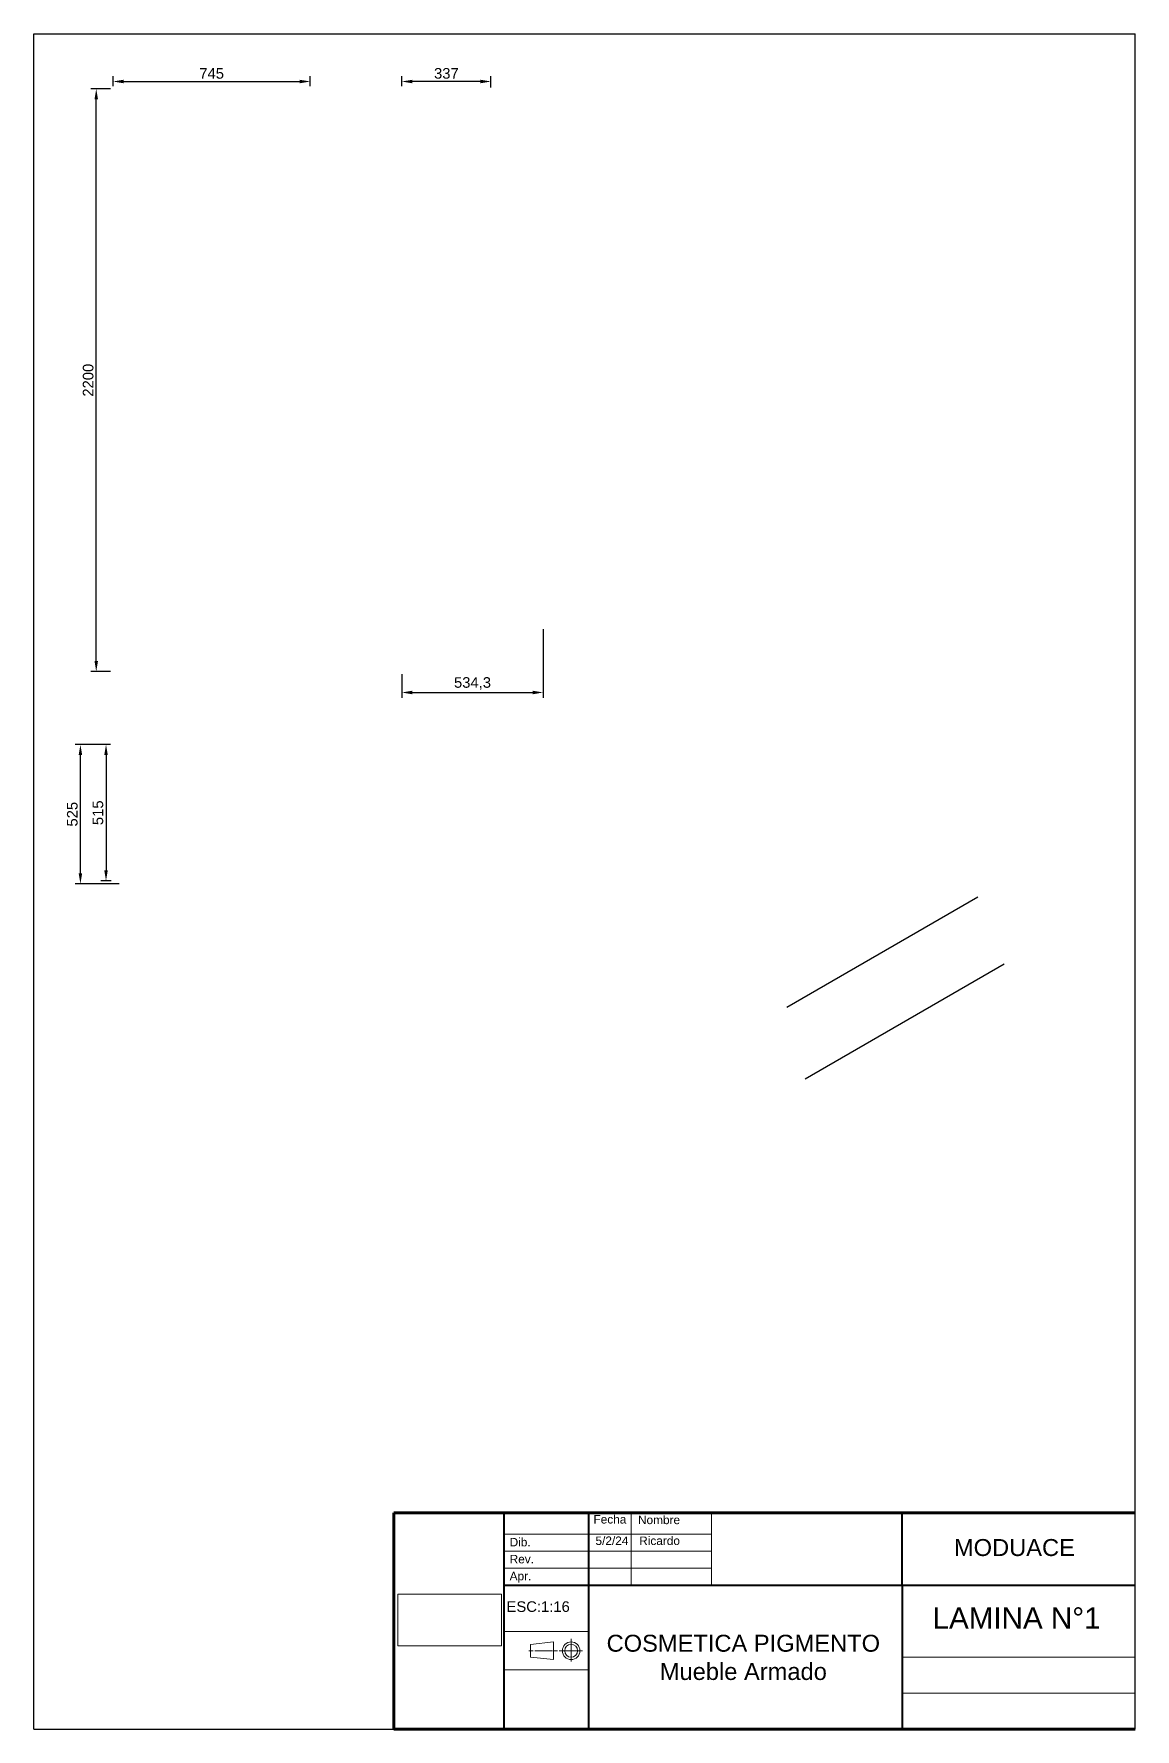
# Paper-space layout 'PDF' of a CAD drawing. Header units: millimetres. Extents: x 25 to 285, y 10 to 410.
import ezdxf

# ---------------------------------------------------------------- set-up
doc = ezdxf.new("R2010")
doc.units = ezdxf.units.MM
doc.layers.add('logo', color=7, linetype='Continuous', lineweight=13, true_color=0xffffff)
doc.layers.add('Rotulo', color=7, linetype='Continuous', lineweight=20)
doc.styles.add('Annotative', font='arial.ttf')
doc.styles.get("Standard").update_dxf_attribs({"font": 'arial.ttf'})
doc.dimstyles.new('ISO-25', dxfattribs={"dimtxt": 2.5, "dimasz": 2.5, "dimexe": 1.25, "dimexo": 0.625, "dimtad": 1, "dimtxsty": 'Standard', "dimcen": 2.5, "dimadec": 0, "dimazin": 0, "dimtfac": 1, "dimtmove": 0, "dimatfit": 3, "dimfxl": 1, "dimarcsym": 0})
picture_1 = doc.add_image_def('image1.jpg', size_in_pixel=(62, 31))

# ---------------------------------------------------------------- blocks, each defined once
blk = doc.blocks.new('*D335')
at = {"color": 0, "lineweight": -2, "transparency": 16777216}
for p, q in [((43.06, 397.03), (38.47, 397.03)), ((39.72, 262.03), (39.72, 394.53)), ((43.06, 259.53), (38.47, 259.53))]:
    blk.add_line(p, q, dxfattribs=at)
at = {"color": 0, "transparency": 16777216}
for points in [[(39.31, 394.53), (40.14, 394.53), (39.72, 397.03)], [(39.31, 262.03), (40.14, 262.03), (39.72, 259.53)]]:
    blk.add_solid(points, dxfattribs=at)
at = {"layer": 'Defpoints', "color": 0, "transparency": 16777216}
for p in [(39.72, 397.03), (43.68, 397.03), (43.68, 259.53)]:
    blk.add_point(p, dxfattribs=at)
at = {"color": 0, "transparency": 16777216, "insert": (37.82, 328.28), "char_height": 2.5, "attachment_point": 5, "rotation": 90}
blk.add_mtext('2200', dxfattribs=at)
blk = doc.blocks.new('*D336')
at = {"color": 0, "lineweight": -2, "transparency": 16777216}
for p, q in [((43.68, 397.68), (43.68, 400.02)), ((90.25, 397.68), (90.25, 400.02)), ((46.18, 398.77), (87.75, 398.77))]:
    blk.add_line(p, q, dxfattribs=at)
at = {"color": 0, "transparency": 16777216}
for points in [[(46.18, 399.18), (46.18, 398.35), (43.68, 398.77)], [(87.75, 399.18), (87.75, 398.35), (90.25, 398.77)]]:
    blk.add_solid(points, dxfattribs=at)
at = {"layer": 'Defpoints', "color": 0, "transparency": 16777216}
for p in [(43.68, 397.05), (90.25, 398.77), (90.25, 397.05)]:
    blk.add_point(p, dxfattribs=at)
at = {"color": 0, "transparency": 16777216, "insert": (66.97, 400.66), "char_height": 2.5, "attachment_point": 5}
blk.add_mtext('745', dxfattribs=at)
blk = doc.blocks.new('*D337')
at = {"color": 0, "lineweight": -2, "transparency": 16777216}
for p, q in [((43.06, 242.32), (40.78, 242.32)), ((42.03, 239.82), (42.03, 212.63)), ((43.28, 210.13), (40.78, 210.13))]:
    blk.add_line(p, q, dxfattribs=at)
at = {"color": 0, "transparency": 16777216}
for points in [[(41.62, 239.82), (42.45, 239.82), (42.03, 242.32)], [(41.62, 212.63), (42.45, 212.63), (42.03, 210.13)]]:
    blk.add_solid(points, dxfattribs=at)
at = {"layer": 'Defpoints', "color": 0, "transparency": 16777216}
for p in [(43.68, 242.32), (42.03, 210.13), (43.9, 210.13)]:
    blk.add_point(p, dxfattribs=at)
at = {"color": 0, "transparency": 16777216, "insert": (40.13, 226.22), "char_height": 2.5, "attachment_point": 5, "rotation": 90}
blk.add_mtext('515', dxfattribs=at)
blk = doc.blocks.new('*D338')
at = {"color": 0, "lineweight": -2, "transparency": 16777216}
for p, q in [((145.25, 269.56), (145.25, 253.35)), ((111.86, 258.91), (111.86, 253.35)), ((114.36, 254.6), (142.75, 254.6))]:
    blk.add_line(p, q, dxfattribs=at)
at = {"color": 0, "transparency": 16777216}
for points in [[(114.36, 255.02), (114.36, 254.18), (111.86, 254.6)], [(142.75, 255.02), (142.75, 254.18), (145.25, 254.6)]]:
    blk.add_solid(points, dxfattribs=at)
at = {"layer": 'Defpoints', "color": 0, "transparency": 16777216}
for p in [(145.25, 270.19), (111.86, 259.53), (145.25, 254.6)]:
    blk.add_point(p, dxfattribs=at)
at = {"color": 0, "transparency": 16777216, "insert": (128.56, 256.73), "char_height": 2.5, "attachment_point": 5}
blk.add_mtext('534,3', dxfattribs=at)
blk = doc.blocks.new('*D342')
at = {"color": 0, "lineweight": -2, "transparency": 16777216}
for p, q in [((43.06, 242.32), (34.73, 242.32)), ((35.98, 211.94), (35.98, 239.82)), ((45.13, 209.44), (34.73, 209.44))]:
    blk.add_line(p, q, dxfattribs=at)
at = {"color": 0, "transparency": 16777216}
for points in [[(35.57, 239.82), (36.4, 239.82), (35.98, 242.32)], [(35.57, 211.94), (36.4, 211.94), (35.98, 209.44)]]:
    blk.add_solid(points, dxfattribs=at)
at = {"layer": 'Defpoints', "color": 0, "transparency": 16777216}
for p in [(35.98, 242.32), (43.68, 242.32), (45.75, 209.44)]:
    blk.add_point(p, dxfattribs=at)
at = {"color": 0, "transparency": 16777216, "insert": (34.08, 225.88), "char_height": 2.5, "attachment_point": 5, "rotation": 90}
blk.add_mtext('525', dxfattribs=at)
blk = doc.blocks.new('*D343')
at = {"color": 0, "lineweight": -2, "transparency": 16777216}
for p, q in [((111.86, 397.66), (111.86, 400.02)), ((132.92, 397.36), (132.92, 400.02)), ((130.42, 398.77), (114.36, 398.77))]:
    blk.add_line(p, q, dxfattribs=at)
at = {"color": 0, "transparency": 16777216}
for points in [[(114.36, 399.18), (114.36, 398.35), (111.86, 398.77)], [(130.42, 399.18), (130.42, 398.35), (132.92, 398.77)]]:
    blk.add_solid(points, dxfattribs=at)
at = {"layer": 'Defpoints', "color": 0, "transparency": 16777216}
for p in [(111.86, 398.77), (111.86, 397.03), (132.92, 396.73)]:
    blk.add_point(p, dxfattribs=at)
at = {"color": 0, "transparency": 16777216, "insert": (122.39, 400.67), "char_height": 2.5, "attachment_point": 5}
blk.add_mtext('337', dxfattribs=at)

psp = doc.layouts.new('PDF')

# ---------------------------------------------------------------- linework, layer by layer
for p, q in [((25, 10), (25, 410)), ((25, 410), (285, 410)), ((285, 10), (285, 410)), ((247.89049, 206.33164), (202.77175, 180.28232)), ((254.07768, 190.51202), (207.09863, 163.38865)), ((25, 10), (285, 10))]:
    psp.add_line(p, q)
at = {"layer": 'Rotulo', "lineweight": 60}
for p, q in [((110, 10), (110, 61)), ((110, 61), (285, 61)), ((110, 10), (285, 10))]:
    psp.add_line(p, q, dxfattribs=at)
at = {"layer": 'Rotulo', "lineweight": 40}
for p, q in [((136, 10), (136, 61)), ((156, 10), (156, 61)), ((230, 44), (230, 61)), ((136, 44), (285, 44)), ((230, 44), (230, 10))]:
    psp.add_line(p, q, dxfattribs=at)
at = {"layer": 'Rotulo', "lineweight": 20}
for p, q in [((166, 44), (166, 61)), ((185, 44), (185, 61)), ((136, 33), (156, 33)), ((136, 24), (156, 24)), ((230, 27), (285, 27)), ((230, 18.5), (285, 18.5))]:
    psp.add_line(p, q, dxfattribs=at)
at = {"layer": 'Rotulo'}
for p, q in [((136, 56), (185, 56)), ((136, 52), (185, 52)), ((136, 48), (185, 48)), ((142.86265, 28.48186), (141.86318, 28.48186)), ((142.27571, 29.9978), (147.71876, 30.5578)), ((142.27571, 29.9978), (142.27571, 26.96592)), ((143.26798, 28.48186), (147.43713, 28.48186)), ((147.71876, 30.5578), (147.71876, 26.40592)), ((148.60273, 28.48186), (147.72666, 28.48186)), ((149.02647, 28.48186), (154.50908, 28.48186)), ((151.85015, 31.32525), (151.85015, 25.97696)), ((142.27571, 26.96592), (147.71876, 26.40592))]:
    psp.add_line(p, q, dxfattribs=at)
for radius in [2.07594, 1.51594]:
    psp.add_circle((151.85015, 28.48186), radius, dxfattribs=at)

# ---------------------------------------------------------------- texts
for s, insert, char_height, width, attachment_point in [('{\\fArial|b0|i0|c0|p0;\\H0.6667x;Fecha}', (157.11994, 60.5), 3, 19.1351102, 1), ('{\\fArial|b0|i0|c0|p0;\\H0.6667x;Nombre}', (167.62993, 60.35892), 3, 19.1351102, 1), ('{\\fArial|b0|i0|c0|p0;Dib.}', (137.32686, 55.11661), 2, 18.5759861, 1), ('5/2/24', (157.59709, 55.4433), 2, 36.6446146, 1), ('Ricardo', (167.91379, 55.4433), 2, 36.6446146, 1), ('{\\fArial|b0|i0|c0|p0;MODUACE}', (242.22395, 54.84155), 4, 58.9017356, 1), ('{\\fArial|b0|i0|c0|p0;Rev.}', (137.32686, 51.11661), 2, 18.5759861, 1), ('{\\fArial|b0|i0|c0|p0;Apr.}', (137.32686, 47.11661), 2, 18.5759861, 1), ('ESC:1:16', (136.58639, 40.1521), 2.5, 17.4993695, 1), ('{\\C0;\\PCOSMETICA PIGMENTO\\PMueble Armado}         ', (192.5, 30.23064), 4, 73, 5)]:
    psp.add_mtext(s, dxfattribs=dict(at, insert=insert, char_height=char_height, width=width, attachment_point=attachment_point))
at = {"layer": 'Rotulo', "insert": (237.17979, 38.71432), "char_height": 5, "width": 53.7407608, "attachment_point": 1, "style": 'Annotative'}
psp.add_mtext('\\pxql;LAMINA N°1', dxfattribs=at)

# ---------------------------------------------------------------- dimensions: what is measured, and where the dimension line sits
for base, p1, p2, picture, middle in [((90.24736, 398.76805), (43.68486, 397.05484), (90.24736, 397.05484), '*D336', (66.96611, 400.66437)), ((111.85967, 398.76805), (132.92217, 396.73009), (111.85967, 397.03009), '*D343', (122.39092, 400.67033)), ((145.25342, 254.59997), (111.85967, 259.53009), (145.25342, 270.18634), '*D338', (128.55655, 256.72736))]:
    dim = psp.add_linear_dim(base=base, p1=p1, p2=p2, dimstyle='ISO-25', override={"dimlfac": -16})
    dim.commit()
    dim.dimension.update_dxf_attribs({"geometry": picture, "text_midpoint": middle})
for base, p1, p2, picture, middle in [((39.72441, 397.03009), (43.68486, 259.53009), (43.68486, 397.03009), '*D335', (37.82298, 328.28009)), ((42.03324, 210.12935), (43.68486, 242.31685), (43.90205, 210.12935), '*D337', (40.13181, 226.2231))]:
    dim = psp.add_linear_dim(base=base, p1=p1, p2=p2, angle=90, dimstyle='ISO-25', override={"dimlfac": -16})
    dim.commit()
    dim.dimension.update_dxf_attribs({"geometry": picture, "text_midpoint": middle})
dim = psp.add_linear_dim(base=(35.98275, 242.31685), p1=(45.75205, 209.4356), p2=(43.68486, 242.31685), angle=90, text='525', dimstyle='ISO-25', override={"dimlfac": -16})
dim.commit()
dim.dimension.update_dxf_attribs({"geometry": '*D342', "text_midpoint": (34.08132, 225.87623)})

# ---------------------------------------------------------------- pictures from other files: only their frames are drawn
at = {"layer": 'logo'}
image = psp.add_image(picture_1, insert=(110.90675, 29.60838), size_in_units=(24.49249, 12.24624), dxfattribs=at)
image.dxf.flags = 7

doc.saveas('drawing.dxf')
